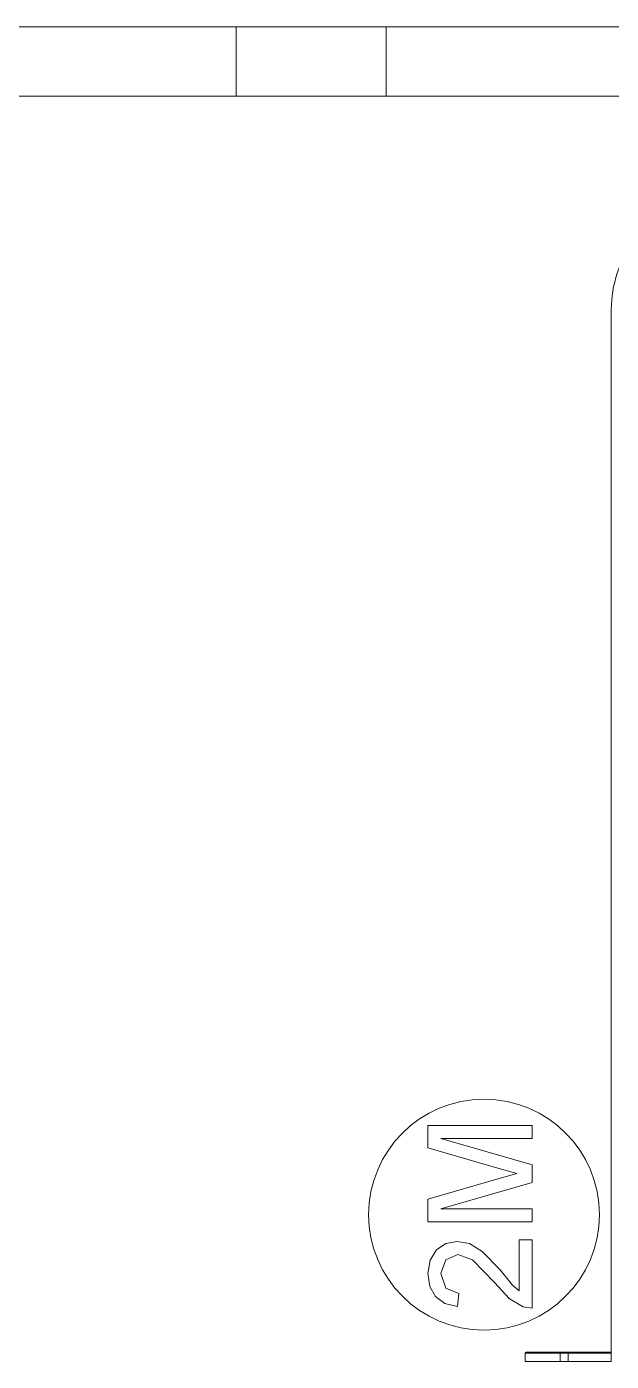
# Model space of a CAD drawing. Header units: millimetres. Extents: x 79795 to 317870, y -36033 to 97293.
# Drawn here: x 185754 to 186261, y 33054 to 34209 of the extents above; entities that cross this region are included whole.
import ezdxf

# ---------------------------------------------------------------- set-up
doc = ezdxf.new("R2010")
doc.units = ezdxf.units.MM
doc.header["$MEASUREMENT"] = 0
doc.layers.add('I-FURN', color=8, linetype='CONTINUOUS', lineweight=9)

msp = doc.modelspace()

# ---------------------------------------------------------------- linework, layer by layer
at = {"layer": 'I-FURN'}
for p, q in [((186300.9, 34209.3), (185500.9, 34209.3)), ((185500.9, 34209.3), (186300.9, 34209.3)), ((185500.9, 34209.3), (185935.9, 34209.3)), ((187060.9, 34209.3), (185540.9, 34209.3)), ((185935.9, 34209.3), (186065.9, 34209.3)), ((185935.9, 34149.3), (185935.9, 34209.3)), ((185935.9, 34149.3), (185935.9, 34209.3)), ((186065.9, 34209.3), (186535.9, 34209.3)), ((186065.9, 34149.3), (186065.9, 34209.3)), ((186065.9, 34149.3), (186065.9, 34209.3)), ((185935.9, 34149.3), (185500.9, 34149.3)), ((185540.9, 34149.3), (187060.9, 34149.3)), ((186065.9, 34149.3), (185935.9, 34149.3)), ((186535.9, 34149.3), (186065.9, 34149.3)), ((186260.9, 33060.6), (186260.9, 33964.3)), ((186260.9, 33964.3), (186260.9, 33060.6)), ((186192.4, 33257.8), (186102, 33257.8)), ((186102, 33257.8), (186102, 33238.4)), ((186192.4, 33246.5), (186192.4, 33257.8)), ((186102, 33238.4), (186164.6, 33220.2)), ((186192.4, 33223.8), (186113.3, 33246.5)), ((186113.3, 33246.5), (186192.4, 33246.5)), ((186164.6, 33220.2), (186179.1, 33216.2)), ((186179.1, 33216.2), (186165.8, 33212.4)), ((186192.4, 33208.5), (186192.4, 33223.8)), ((186165.8, 33212.4), (186102, 33193.9)), ((186113.3, 33185.8), (186192.4, 33208.5)), ((186102, 33193.9), (186102, 33174.5)), ((186192.4, 33185.8), (186113.3, 33185.8)), ((186192.4, 33174.5), (186192.4, 33185.8)), ((186102, 33174.5), (186192.4, 33174.5)), ((186127.2, 33157.5), (186117.4, 33155.7)), ((186138, 33155.5), (186127.2, 33157.5)), ((186181.1, 33158.9), (186181.1, 33114.6)), ((186192.4, 33158.9), (186181.1, 33158.9)), ((186192.4, 33099.6), (186192.4, 33158.9)), ((186109.3, 33150.1), (186103.8, 33141.3)), ((186117.4, 33155.7), (186109.3, 33150.1)), ((186117.6, 33141.6), (186127.9, 33146.2)), ((186127.9, 33146.2), (186140.7, 33141.4)), ((186149, 33148.8), (186138, 33155.5)), ((186164.5, 33132.7), (186149, 33148.8)), ((186103, 33135.9), (186102, 33129.9)), ((186103.8, 33141.3), (186103, 33136.3)), ((186113.3, 33129.6), (186117.6, 33141.6)), ((186140.7, 33141.4), (186159.6, 33121.8)), ((186102, 33129.9), (186103.7, 33118.5)), ((186117.5, 33117.1), (186113.3, 33129.6)), ((186175.4, 33119.7), (186164.5, 33132.7)), ((186103.7, 33118.5), (186108.5, 33109.7)), ((186128.9, 33112.3), (186117.5, 33117.1)), ((186127.5, 33101), (186128.9, 33112.3)), ((186159.6, 33121.8), (186172.7, 33107.7)), ((186181.1, 33114.6), (186175.4, 33119.7)), ((186108.5, 33109.7), (186116.5, 33103.8)), ((186116.5, 33103.8), (186127.5, 33101)), ((186172.7, 33107.7), (186184.6, 33100.8)), ((186184.6, 33100.8), (186192.4, 33099.6)), ((186186.1, 33060.6), (186186.1, 33053.6)), ((186186.1, 33060.6), (186186.2, 33060.6)), ((186186.1, 33060.6), (186186.1, 33053.6)), ((186186.1, 33053.6), (186186.1, 33060.6)), ((186186.1, 33053.6), (186186.2, 33053.6)), ((186186.2, 33060.6), (186216.5, 33060.6)), ((186186.2, 33060.6), (186186.2, 33053.6)), ((186186.2, 33053.6), (186216.5, 33053.6)), ((186186.4, 33061.4), (186186.4, 33061.4)), ((186217.3, 33061.6), (186187.1, 33061.6)), ((186217.3, 33061.6), (186187.1, 33061.6)), ((186216.5, 33060.6), (186223.4, 33060.6)), ((186216.5, 33060.6), (186216.5, 33053.6)), ((186216.5, 33053.6), (186223.4, 33053.6)), ((186217.3, 33061.6), (186255.9, 33061.6)), ((186222.9, 33061.6), (186217.3, 33061.6)), ((186259.9, 33061.6), (186222.9, 33061.6)), ((186223.4, 33060.6), (186260.9, 33060.6)), ((186223.4, 33060.6), (186223.4, 33053.6)), ((186223.4, 33053.6), (186260.9, 33053.6)), ((186255.9, 33061.6), (186255.9, 33060.6)), ((186255.9, 33061.6), (186259.9, 33061.6)), ((186260.9, 33060.6), (186260.9, 33053.6))]:
    msp.add_line(p, q, dxfattribs=at)
at = {"layer": 'I-FURN', "flags": 128}
for points in [[(186186.1, 33060.6), (186186.1, 33060.7), (186186.1, 33060.7), (186186.1, 33060.7), (186186.1, 33060.8), (186186.1, 33060.8), (186186.1, 33060.9), (186186.1, 33060.9), (186186.1, 33060.9), (186186.1, 33061), (186186.1, 33061), (186186.2, 33061.1), (186186.2, 33061.1), (186186.2, 33061.1)], [(186222.9, 33061.6), (186222.7, 33061.6), (186222.6, 33061.6), (186222.5, 33061.6), (186222.3, 33061.6), (186222.2, 33061.6), (186222, 33061.6), (186221.9, 33061.6), (186221.7, 33061.6), (186221.6, 33061.6), (186221.4, 33061.6), (186221.3, 33061.6), (186221.1, 33061.6), (186220.9, 33061.6), (186220.8, 33061.6), (186220.6, 33061.6), (186220.5, 33061.6), (186220.3, 33061.6), (186220.1, 33061.6), (186220, 33061.6), (186219.8, 33061.6), (186219.7, 33061.6), (186219.5, 33061.6), (186219.4, 33061.6), (186219.2, 33061.6), (186219.1, 33061.6), (186218.9, 33061.6), (186218.8, 33061.6), (186218.6, 33061.6), (186218.5, 33061.6), (186218.4, 33061.6), (186218.2, 33061.6), (186218.1, 33061.6), (186218, 33061.6), (186217.9, 33061.6), (186217.8, 33061.6), (186217.6, 33061.6), (186217.5, 33061.6), (186217.4, 33061.6), (186217.3, 33061.6)], [(186259.9, 33061.6), (186259.6, 33061.6), (186259.2, 33061.6), (186258.7, 33061.6), (186258, 33061.6), (186257.2, 33061.6), (186256.2, 33061.6), (186255.1, 33061.6), (186253.9, 33061.6), (186252.6, 33061.6), (186251.1, 33061.6), (186249.6, 33061.6), (186247.8, 33061.6), (186246, 33061.6), (186244.1, 33061.6), (186242.1, 33061.6), (186239.9, 33061.6), (186237.6, 33061.6), (186235.3, 33061.6), (186232.8, 33061.6), (186230.3, 33061.6), (186227.6, 33061.6), (186224.9, 33061.6), (186222.9, 33061.6)], [(186255.9, 33061.6), (186256.1, 33061.6), (186256.2, 33061.6), (186256.4, 33061.6), (186256.6, 33061.6), (186256.7, 33061.6), (186256.9, 33061.6), (186257, 33061.6), (186257.2, 33061.6), (186257.3, 33061.6), (186257.5, 33061.6), (186257.6, 33061.6), (186257.8, 33061.6), (186257.9, 33061.6), (186258, 33061.6), (186258.2, 33061.6), (186258.3, 33061.6), (186258.4, 33061.6), (186258.6, 33061.6), (186258.7, 33061.6), (186258.8, 33061.6), (186258.9, 33061.6), (186259, 33061.6), (186259.1, 33061.6), (186259.2, 33061.6), (186259.3, 33061.6), (186259.4, 33061.6), (186259.4, 33061.6), (186259.5, 33061.6), (186259.6, 33061.6), (186259.6, 33061.6), (186259.7, 33061.6), (186259.7, 33061.6), (186259.8, 33061.6), (186259.8, 33061.6), (186259.9, 33061.6), (186259.9, 33061.6), (186259.9, 33061.6), (186259.9, 33061.6), (186259.9, 33061.6)], [(186259.9, 33061.6), (186260, 33061.6), (186260, 33061.6), (186260, 33061.6), (186260.1, 33061.6), (186260.1, 33061.6), (186260.2, 33061.6), (186260.2, 33061.6), (186260.2, 33061.6), (186260.3, 33061.6), (186260.3, 33061.5), (186260.3, 33061.5), (186260.4, 33061.5), (186260.4, 33061.5), (186260.4, 33061.5), (186260.5, 33061.4), (186260.5, 33061.4), (186260.5, 33061.4), (186260.6, 33061.4), (186260.6, 33061.3), (186260.6, 33061.3), (186260.7, 33061.3), (186260.7, 33061.3), (186260.7, 33061.2), (186260.7, 33061.2), (186260.8, 33061.2), (186260.8, 33061.1), (186260.8, 33061.1), (186260.8, 33061.1), (186260.8, 33061), (186260.8, 33061), (186260.9, 33060.9), (186260.9, 33060.9), (186260.9, 33060.9), (186260.9, 33060.8), (186260.9, 33060.8), (186260.9, 33060.8)], [(186259.9, 33061.6), (186259.9, 33061.6), (186259.9, 33061.6)]]:
    msp.add_lwpolyline(points, dxfattribs=at)
at = {"layer": 'I-FURN'}
for centre, start, end in [((186360.9, 33964.3), 143.1301, 180), ((186360.9, 33964.3), 143.1301, 180), ((186150.6, 33180.6), 90, 270), ((186150.6, 33180.6), 270, 90)]:
    msp.add_arc(centre, 100, start, end, dxfattribs=at)
for centre, major_axis, ratio, start_param, end_param in [((186187.1, 33060.6), (0, 1), 0.819152, 0, 1.570796), ((186217.3, 33060.6), (0, -1), 0.819152, 3.141593, 4.712389), ((186222.9, 33060.6), (0, -1), 0.56467, 1.570796, 3.141593), ((186259.9, 33060.6), (0, -1), 0.998113, 1.570796, 3.141593)]:
    msp.add_ellipse(centre, major_axis=major_axis, ratio=ratio, start_param=start_param, end_param=end_param, dxfattribs=at)

doc.saveas('drawing.dxf')
